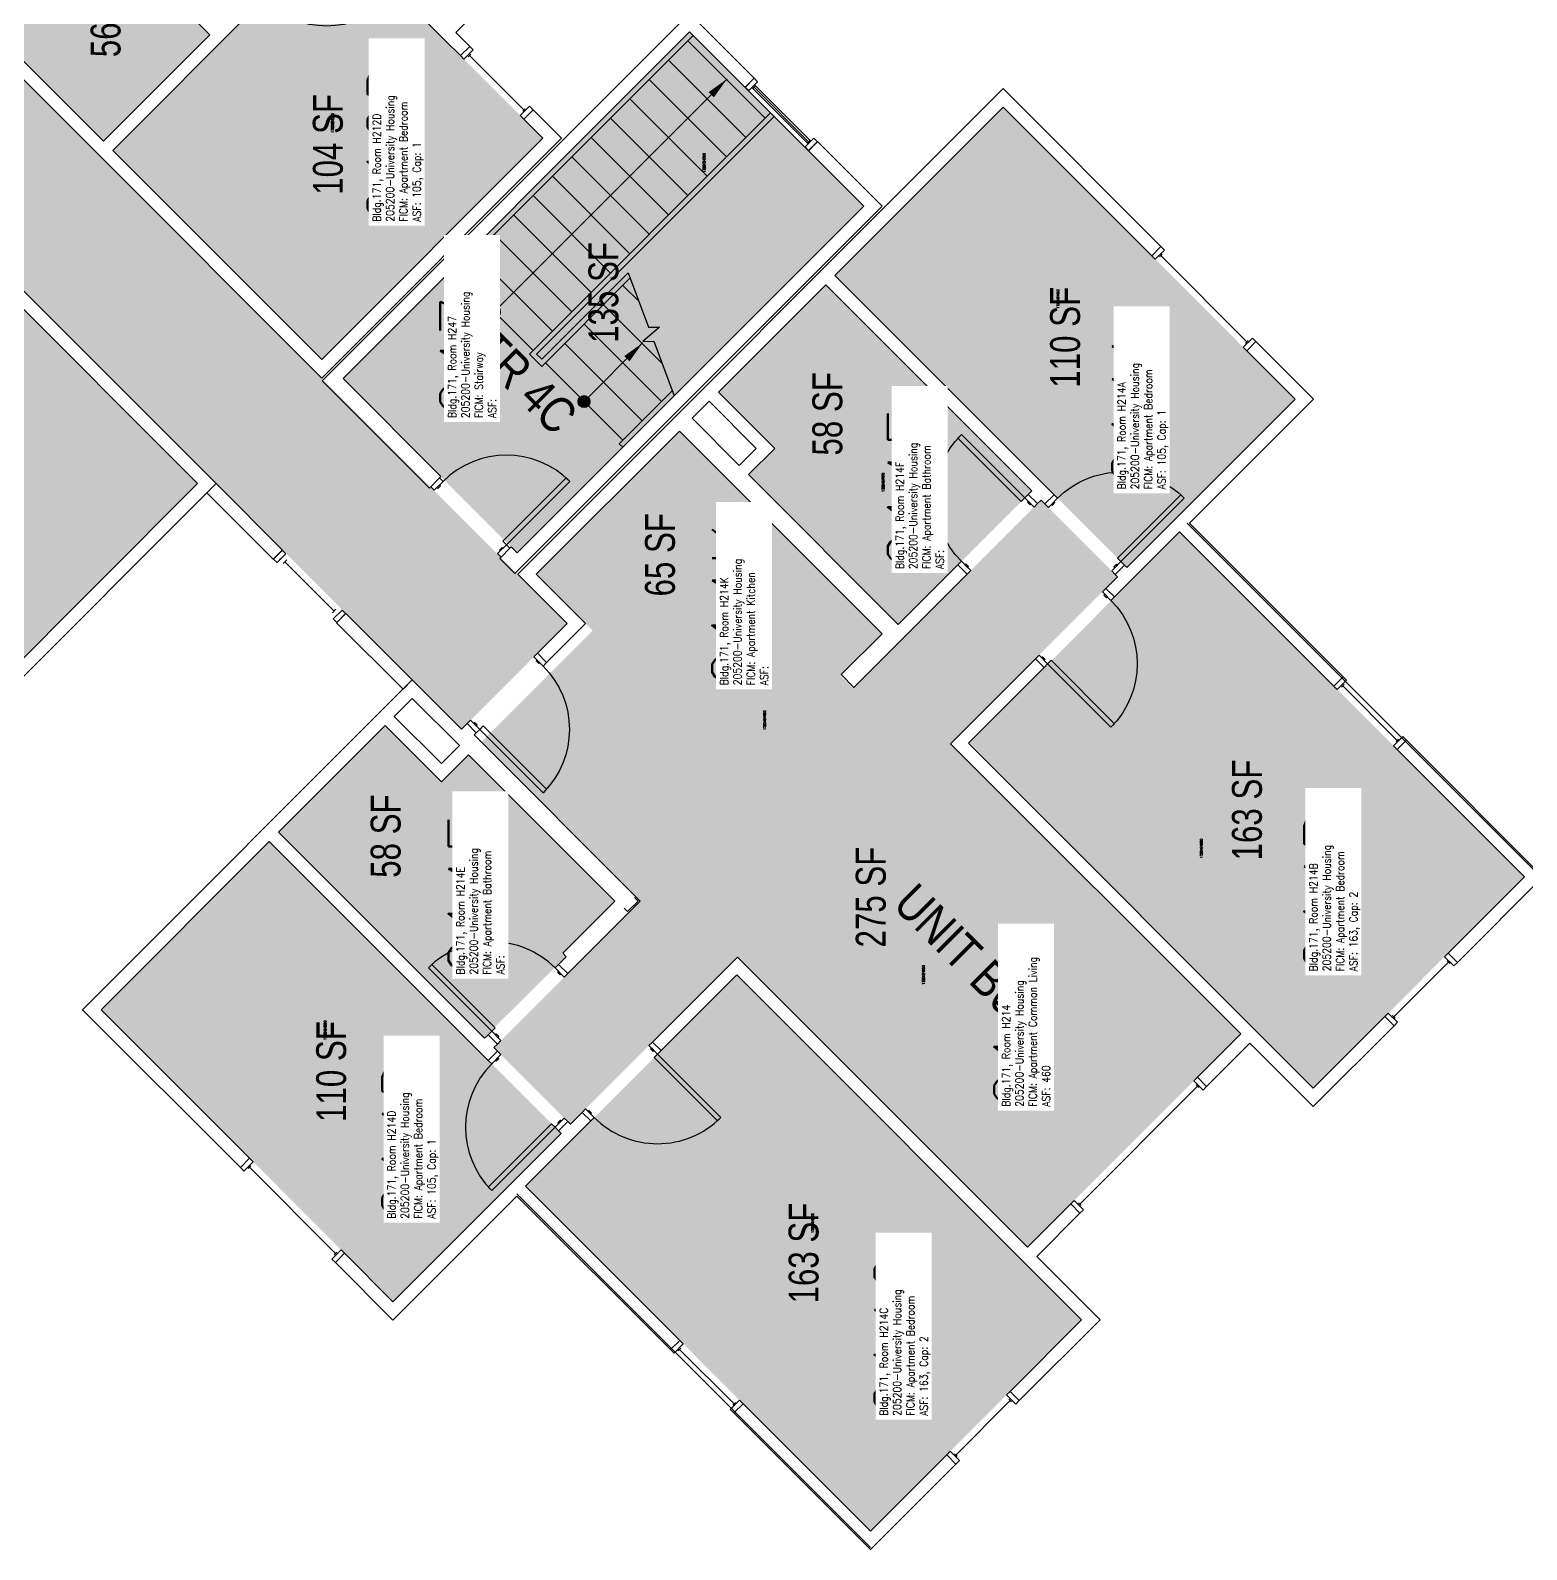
# Model space of a CAD drawing. Header units: inches. Extents: x -105 to 3698, y -798 to 1624.
# Drawn here: x 2158 to 2760, y -798 to -187 of the extents above; entities that cross this region are included whole.
import ezdxf
from ezdxf.enums import TextEntityAlignment as Align

# ---------------------------------------------------------------- set-up
doc = ezdxf.new("R2010")
doc.units = ezdxf.units.IN
doc.header["$LTSCALE"] = 96
doc.header["$MEASUREMENT"] = 0
for name, color, linetype in [('A-AREA-IDEN', 1, 'Continuous'), ('A-DOOR', 2, 'Continuous'), ('A-FLOR', 3, 'Continuous'), ('A-GLAZ', 1, 'Continuous'), ('A-IDEN-RNUM', 7, 'Continuous'), ('A-IDEN-SNUM', 4, 'Continuous'), ('A-IDEN-VNUM', 4, 'Continuous'), ('A-WALL', 5, 'Continuous'), ('AREA-TEXT', 3, 'Continuous'), ('Rooms-Category-Color', 7, 'Continuous'), ('Rooms-College-Color', 7, 'Continuous'), ('Rooms-Department-Color', 7, 'Continuous'), ('Rooms-Division-Color', 7, 'Continuous'), ('Rooms-Information', 7, 'Continuous')]:
    doc.layers.add(name, color=color, linetype=linetype)
doc.styles.add('AREA', font='arial.ttf', dxfattribs={"width": 0.75, "height": 12})
doc.styles.add('DIMS', font='ARIALN.TTF')
doc.styles.add('ROOMSNUMBER', font='txt.shx', dxfattribs={"height": 0.03})
doc.styles.add('ROOMVNUMBER', font='simplex.shx', dxfattribs={"width": 0.85})
doc.styles.get("Standard").update_dxf_attribs({"font": 'ARIALN.TTF'})
doc.dimstyles.new('NBA 2004', dxfattribs={"dimscale": 128, "dimtxt": 0.125, "dimasz": 0.09375, "dimexe": 0.125, "dimexo": 0.125, "dimgap": 0.0625, "dimtad": 1, "dimdec": 3, "dimzin": 3, "dimdsep": 46, "dimlunit": 4, "dimtxsty": 'DIMS', "dimblk": 'ARCHTICK', "dimcen": 0.09375, "dimdle": 0.125, "dimclrd": 256, "dimclre": 256, "dimclrt": 2, "dimadec": 0, "dimazin": 0, "dimtfac": 0.75, "dimtdec": 3, "dimtmove": 2, "dimatfit": 2, "dimfxl": 0.125, "dimfrac": 2, "dimtolj": 1, "dimtzin": 0, "dimlwd": -1, "dimlwe": -1, "dimarcsym": 0})

# ---------------------------------------------------------------- blocks, each defined once
blk = doc.blocks.new('_ArchTick')
at = {"color": 0, "linetype": 'ByBlock', "const_width": 0.15}
blk.add_lwpolyline([(-0.5, -0.5), (0.5, 0.5)], dxfattribs=at)

msp = doc.modelspace()

# ---------------------------------------------------------------- hatches: boundary and pattern name
at = {"layer": 'A-FLOR'}
h = msp.add_hatch(color=256, dxfattribs=at)
edge = h.paths.add_edge_path()
edge.add_line((2344.348712593479, -302.6791817514926), (2342.524314850456, -300.8547840084701))
edge.add_ellipse((2344.85072728434, -300.3527693176081), major_axis=(1.682886443343003, 1.682886443343003), ratio=0.999999999999759, start_angle=90.00000000000682, end_angle=147.177093442666, ccw=False)
edge.add_line((2343.167840840998, -298.6698828742657), (2346.533613727684, -302.0356557609505))
edge.add_ellipse((2344.85072728434, -300.3527693176081), major_axis=(-1.682886443342824, 1.682886443342824), ratio=0.9999999999999319, start_angle=122.82290655735221, end_angle=180.0000000000145, ccw=False)
edge = h.paths.add_edge_path()
edge.add_line((2342.524314850456, -300.8547840084701), (2344.348712593479, -302.6791817514926))
edge.add_ellipse((2344.85072728434, -300.3527693176081), major_axis=(-1.682886443342655, 1.682886443342655), ratio=0.9999999999999821, start_angle=57.177093442672685, end_angle=122.82290655735349, ccw=False)
edge = h.paths.add_edge_path()
edge.add_line((2344.85072728434, -300.3527693176081), (2343.167840840998, -298.6698828742657))
edge.add_ellipse((2344.85072728434, -300.3527693176081), major_axis=(1.682886443342881, 1.682886443342881), ratio=0.9999999999998309, start_angle=2.8990143619012088e-12, end_angle=90.00000000000682, ccw=False)
edge.add_line((2346.533613727683, -298.6698828742651), (2344.85072728434, -300.3527693176081))
edge = h.paths.add_edge_path()
edge.add_line((2346.533613727684, -302.0356557609505), (2344.850727284341, -300.352769317608))
edge.add_line((2344.850727284341, -300.352769317608), (2346.533613727683, -298.6698828742651))
edge.add_ellipse((2344.85072728434, -300.3527693176081), major_axis=(1.682886443342881, 1.682886443342881), ratio=0.9999999999999662, start_angle=270.0000000000145, end_angle=360.0000000000029, ccw=False)
h = msp.add_hatch(color=256, dxfattribs=at)
edge = h.paths.add_edge_path()
edge.add_line((2380.411155896889, -338.7416272637144), (2378.586758153866, -336.917229520692))
edge.add_ellipse((2380.91317058775, -336.4152148298299), major_axis=(-1.682886443342597, 1.682886443342597), ratio=0.9999999999998183, start_angle=6.821210263296962e-12, end_angle=57.17709344267843, ccw=False)
edge.add_line((2379.230284144408, -334.7323283864875), (2382.596057031093, -338.0981012731723))
edge.add_ellipse((2380.91317058775, -336.4152148298299), major_axis=(-1.682886443342597, 1.682886443342597), ratio=0.9999999999999408, start_angle=122.82290655734181, end_angle=180.0000000000068, ccw=False)
edge = h.paths.add_edge_path()
edge.add_line((2378.586758153866, -336.917229520692), (2380.411155896889, -338.7416272637144))
edge.add_ellipse((2380.91317058775, -336.4152148298299), major_axis=(-1.682886443342784, 1.682886443342784), ratio=0.9999999999999052, start_angle=57.17709344267621, end_angle=122.82290655734079, ccw=False)
edge = h.paths.add_edge_path()
edge.add_line((2380.91317058775, -336.4152148298299), (2379.230284144408, -334.7323283864875))
edge.add_ellipse((2380.91317058775, -336.4152148298299), major_axis=(1.682886443342625, 1.682886443342625), ratio=0.9999999999999832, start_angle=9.72022462519817e-12, end_angle=90.00000000000682, ccw=False)
edge.add_line((2382.596057031093, -334.732328386487), (2380.91317058775, -336.4152148298299))
edge = h.paths.add_edge_path()
edge.add_line((2382.596057031093, -338.0981012731723), (2380.91317058775, -336.4152148298299))
edge.add_line((2380.91317058775, -336.4152148298299), (2382.596057031093, -334.732328386487))
edge.add_ellipse((2380.91317058775, -336.4152148298299), major_axis=(1.682886443342625, 1.682886443342625), ratio=0.9999999999999828, start_angle=270.00000000000676, end_angle=360.00000000000966, ccw=False)
at = {"layer": 'Rooms-Category-Color', "true_color": 0xadadad}
for points in [[(2331.68086145446, -468.0384124963634), (2374.107268435825, -425.6120055149845), (2015.227520078231, -66.73225720880123), (2032.905189607887, -49.0545876791399), (1974.693250924057, 9.15735100467191), (1957.015581394396, -8.520318524994309), (1826.882083520784, 121.6131793486437), (1844.559753050445, 139.2908488783099), (1786.347814366615, 197.5027875621219), (1768.670144836959, 179.8251180324604), (1504.896258105536, 443.5990047638059), (1462.469851234382, 401.1725978926506), (1726.243737965747, 137.3987111612857), (1708.566068436087, 119.7210416316273), (1766.778007119909, 61.50910294780601), (1784.455676649573, 79.18677247746939), (1914.589174523192, -50.94672539616352), (1896.911504993526, -68.62439492582484), (1955.12344367734, -126.8363336096527), (1972.801113207001, -109.158664079996)], [(2423.33958014982, -187.9227907284634), (2493.343149718805, -257.9263630079384), (2354.043114815154, -397.2393447246222), (2284.039542491094, -327.2357751110539)]]:
    msp.add_hatch(color=253, dxfattribs=at).paths.add_polyline_path(points)
at = {"layer": 'Rooms-Category-Color', "true_color": 0x728ef3}
for points in [[(2187.784632036587, -231.8647479645819), (2230.564592298362, -189.0847877027849), (2206.522961738013, -165.0431571424482), (2218.013446932277, -153.5526719481771), (2162.052094196487, -97.59131921241658), (2107.781648740448, -151.8617646684851)], [(2275.465872903742, -319.5459888316899), (2364.384550637918, -230.6273110974679), (2280.415620371993, -146.6583808315876), (2191.496942637817, -235.5770585658105)], [(2549.394286890288, -218.1516285168134), (2481.777198700334, -285.7687122287821), (2569.815453346949, -373.8069668754592), (2599.068538268581, -403.0600517971138), (2666.685624219568, -335.4429658461731)], [(2225.614844830086, -369.3970169053111), (2136.69616709591, -458.3156946395341), (2052.727236829985, -374.3467643736542), (2141.645914564161, -285.4280866394308)], [(2434.929310740651, -332.6166046661469), (2478.051965270256, -289.493950136572), (2560.871847015763, -372.3138318821188), (2507.220119993213, -425.9655589046288), (2447.027655245671, -365.7730941570571), (2457.556727738614, -355.2440216641221)], [(2361.73289789012, -405.8000690008494), (2419.273712209178, -348.2592546817923), (2500.679380393276, -429.6649228658912), (2443.138566074218, -487.2057371849487)], [(2384.35606328732, -428.4232343980502), (2339.626728374525, -473.1525693108465), (2403.535755324076, -537.0615962604047), (2344.673946682868, -595.9234049016118), (2375.433091665433, -626.6825498841772), (2442.519847585597, -559.5957939640143), (2559.104078133729, -676.1800245121462), (2644.840775352597, -590.4433272932783), (2528.256544804465, -473.8590967451464), (2595.343300724629, -406.7723408249835), (2564.584155742064, -376.013195842419), (2489.012118503701, -451.5852330826715), (2483.885594340099, -446.4587089190691), (2443.138566074218, -487.2057371849487)], [(2620.268816581416, -388.7540646007187), (2535.943623439493, -473.6095878286133), (2674.008931951565, -612.1998074556795), (2758.861745693963, -527.3469937133)], [(2258.007390042895, -509.0722602254766), (2340.466844880621, -592.2510071056201), (2373.400052377812, -559.6025910362052), (2371.991993383769, -558.1822495739877), (2393.026909625622, -537.3292337385917), (2334.504457686639, -478.296291716136), (2323.52058094926, -489.1851848738322), (2300.991637044564, -466.4597214783569), (2256.929889254825, -510.1319767604734)], [(2254.442370677571, -513.1035447293239), (2186.825284726587, -580.7206306802611), (2304.116622055864, -698.0119680096243), (2371.733708006848, -630.3948820586861)], [(2442.267609485317, -566.7552716967753), (2357.41479574292, -651.6080854391512), (2496.007724855466, -790.2010145517329), (2580.860538597866, -705.3482008093558)]]:
    msp.add_hatch(color=171, dxfattribs=at).paths.add_polyline_path(points)
at = {"layer": 'Rooms-College-Color', "true_color": 0xadadad}
for points in [[(2331.68086145446, -468.0384124963634), (2374.107268435825, -425.6120055149845), (2015.227520078231, -66.73225720880123), (2032.905189607887, -49.0545876791399), (1974.693250924057, 9.15735100467191), (1957.015581394396, -8.520318524994309), (1826.882083520784, 121.6131793486437), (1844.559753050445, 139.2908488783099), (1786.347814366615, 197.5027875621219), (1768.670144836959, 179.8251180324604), (1504.896258105536, 443.5990047638059), (1462.469851234382, 401.1725978926506), (1726.243737965747, 137.3987111612857), (1708.566068436087, 119.7210416316273), (1766.778007119909, 61.50910294780601), (1784.455676649573, 79.18677247746939), (1914.589174523192, -50.94672539616352), (1896.911504993526, -68.62439492582484), (1955.12344367734, -126.8363336096527), (1972.801113207001, -109.158664079996)], [(2187.784632036587, -231.8647479645819), (2230.564592298362, -189.0847877027849), (2206.522961738013, -165.0431571424482), (2218.013446932277, -153.5526719481771), (2162.052094196487, -97.59131921241658), (2107.781648740448, -151.8617646684851)], [(2275.465872903742, -319.5459888316899), (2364.384550637918, -230.6273110974679), (2280.415620371993, -146.6583808315876), (2191.496942637817, -235.5770585658105)], [(2423.33958014982, -187.9227907284634), (2493.343149718805, -257.9263630079384), (2354.043114815154, -397.2393447246222), (2284.039542491094, -327.2357751110539)], [(2549.394286890288, -218.1516285168134), (2481.777198700334, -285.7687122287821), (2569.815453346949, -373.8069668754592), (2599.068538268581, -403.0600517971138), (2666.685624219568, -335.4429658461731)], [(2225.614844830086, -369.3970169053111), (2136.69616709591, -458.3156946395341), (2052.727236829985, -374.3467643736542), (2141.645914564161, -285.4280866394308)], [(2434.929310740651, -332.6166046661469), (2478.051965270256, -289.493950136572), (2560.871847015763, -372.3138318821188), (2507.220119993213, -425.9655589046288), (2447.027655245671, -365.7730941570571), (2457.556727738614, -355.2440216641221)], [(2361.73289789012, -405.8000690008494), (2419.273712209178, -348.2592546817923), (2500.679380393276, -429.6649228658912), (2443.138566074218, -487.2057371849487)], [(2384.35606328732, -428.4232343980502), (2339.626728374525, -473.1525693108465), (2403.535755324076, -537.0615962604047), (2344.673946682868, -595.9234049016118), (2375.433091665433, -626.6825498841772), (2442.519847585597, -559.5957939640143), (2559.104078133729, -676.1800245121462), (2644.840775352597, -590.4433272932783), (2528.256544804465, -473.8590967451464), (2595.343300724629, -406.7723408249835), (2564.584155742064, -376.013195842419), (2489.012118503701, -451.5852330826715), (2483.885594340099, -446.4587089190691), (2443.138566074218, -487.2057371849487)], [(2620.268816581416, -388.7540646007187), (2535.943623439493, -473.6095878286133), (2674.008931951565, -612.1998074556795), (2758.861745693963, -527.3469937133)], [(2258.007390042895, -509.0722602254766), (2340.466844880621, -592.2510071056201), (2373.400052377812, -559.6025910362052), (2371.991993383769, -558.1822495739877), (2393.026909625622, -537.3292337385917), (2334.504457686639, -478.296291716136), (2323.52058094926, -489.1851848738322), (2300.991637044564, -466.4597214783569), (2256.929889254825, -510.1319767604734)], [(2254.442370677571, -513.1035447293239), (2186.825284726587, -580.7206306802611), (2304.116622055864, -698.0119680096243), (2371.733708006848, -630.3948820586861)], [(2442.267609485317, -566.7552716967753), (2357.41479574292, -651.6080854391512), (2496.007724855466, -790.2010145517329), (2580.860538597866, -705.3482008093558)]]:
    msp.add_hatch(color=253, dxfattribs=at).paths.add_polyline_path(points)
at = {"layer": 'Rooms-Department-Color', "true_color": 0xacacac}
for points in [[(2331.68086145446, -468.0384124963634), (2374.107268435825, -425.6120055149845), (2015.227520078231, -66.73225720880123), (2032.905189607887, -49.0545876791399), (1974.693250924057, 9.15735100467191), (1957.015581394396, -8.520318524994309), (1826.882083520784, 121.6131793486437), (1844.559753050445, 139.2908488783099), (1786.347814366615, 197.5027875621219), (1768.670144836959, 179.8251180324604), (1504.896258105536, 443.5990047638059), (1462.469851234382, 401.1725978926506), (1726.243737965747, 137.3987111612857), (1708.566068436087, 119.7210416316273), (1766.778007119909, 61.50910294780601), (1784.455676649573, 79.18677247746939), (1914.589174523192, -50.94672539616352), (1896.911504993526, -68.62439492582484), (1955.12344367734, -126.8363336096527), (1972.801113207001, -109.158664079996)], [(2423.33958014982, -187.9227907284634), (2493.343149718805, -257.9263630079384), (2354.043114815154, -397.2393447246222), (2284.039542491094, -327.2357751110539)]]:
    msp.add_hatch(color=253, dxfattribs=at).paths.add_polyline_path(points)
at = {"layer": 'Rooms-Department-Color', "true_color": 0x604aed}
for points in [[(2187.784632036587, -231.8647479645819), (2230.564592298362, -189.0847877027849), (2206.522961738013, -165.0431571424482), (2218.013446932277, -153.5526719481771), (2162.052094196487, -97.59131921241658), (2107.781648740448, -151.8617646684851)], [(2275.465872903742, -319.5459888316899), (2364.384550637918, -230.6273110974679), (2280.415620371993, -146.6583808315876), (2191.496942637817, -235.5770585658105)], [(2549.394286890288, -218.1516285168134), (2481.777198700334, -285.7687122287821), (2569.815453346949, -373.8069668754592), (2599.068538268581, -403.0600517971138), (2666.685624219568, -335.4429658461731)], [(2225.614844830086, -369.3970169053111), (2136.69616709591, -458.3156946395341), (2052.727236829985, -374.3467643736542), (2141.645914564161, -285.4280866394308)], [(2434.929310740651, -332.6166046661469), (2478.051965270256, -289.493950136572), (2560.871847015763, -372.3138318821188), (2507.220119993213, -425.9655589046288), (2447.027655245671, -365.7730941570571), (2457.556727738614, -355.2440216641221)], [(2361.73289789012, -405.8000690008494), (2419.273712209178, -348.2592546817923), (2500.679380393276, -429.6649228658912), (2443.138566074218, -487.2057371849487)], [(2384.35606328732, -428.4232343980502), (2339.626728374525, -473.1525693108465), (2403.535755324076, -537.0615962604047), (2344.673946682868, -595.9234049016118), (2375.433091665433, -626.6825498841772), (2442.519847585597, -559.5957939640143), (2559.104078133729, -676.1800245121462), (2644.840775352597, -590.4433272932783), (2528.256544804465, -473.8590967451464), (2595.343300724629, -406.7723408249835), (2564.584155742064, -376.013195842419), (2489.012118503701, -451.5852330826715), (2483.885594340099, -446.4587089190691), (2443.138566074218, -487.2057371849487)], [(2620.268816581416, -388.7540646007187), (2535.943623439493, -473.6095878286133), (2674.008931951565, -612.1998074556795), (2758.861745693963, -527.3469937133)], [(2258.007390042895, -509.0722602254766), (2340.466844880621, -592.2510071056201), (2373.400052377812, -559.6025910362052), (2371.991993383769, -558.1822495739877), (2393.026909625622, -537.3292337385917), (2334.504457686639, -478.296291716136), (2323.52058094926, -489.1851848738322), (2300.991637044564, -466.4597214783569), (2256.929889254825, -510.1319767604734)], [(2254.442370677571, -513.1035447293239), (2186.825284726587, -580.7206306802611), (2304.116622055864, -698.0119680096243), (2371.733708006848, -630.3948820586861)], [(2442.267609485317, -566.7552716967753), (2357.41479574292, -651.6080854391512), (2496.007724855466, -790.2010145517329), (2580.860538597866, -705.3482008093558)]]:
    msp.add_hatch(color=173, dxfattribs=at).paths.add_polyline_path(points)
at = {"layer": 'Rooms-Division-Color', "true_color": 0xadadad}
for points in [[(2331.68086145446, -468.0384124963634), (2374.107268435825, -425.6120055149845), (2015.227520078231, -66.73225720880123), (2032.905189607887, -49.0545876791399), (1974.693250924057, 9.15735100467191), (1957.015581394396, -8.520318524994309), (1826.882083520784, 121.6131793486437), (1844.559753050445, 139.2908488783099), (1786.347814366615, 197.5027875621219), (1768.670144836959, 179.8251180324604), (1504.896258105536, 443.5990047638059), (1462.469851234382, 401.1725978926506), (1726.243737965747, 137.3987111612857), (1708.566068436087, 119.7210416316273), (1766.778007119909, 61.50910294780601), (1784.455676649573, 79.18677247746939), (1914.589174523192, -50.94672539616352), (1896.911504993526, -68.62439492582484), (1955.12344367734, -126.8363336096527), (1972.801113207001, -109.158664079996)], [(2423.33958014982, -187.9227907284634), (2493.343149718805, -257.9263630079384), (2354.043114815154, -397.2393447246222), (2284.039542491094, -327.2357751110539)]]:
    msp.add_hatch(color=253, dxfattribs=at).paths.add_polyline_path(points)
at = {"layer": 'Rooms-Division-Color', "true_color": 0x604aed}
for points in [[(2187.784632036587, -231.8647479645819), (2230.564592298362, -189.0847877027849), (2206.522961738013, -165.0431571424482), (2218.013446932277, -153.5526719481771), (2162.052094196487, -97.59131921241658), (2107.781648740448, -151.8617646684851)], [(2275.465872903742, -319.5459888316899), (2364.384550637918, -230.6273110974679), (2280.415620371993, -146.6583808315876), (2191.496942637817, -235.5770585658105)], [(2549.394286890288, -218.1516285168134), (2481.777198700334, -285.7687122287821), (2569.815453346949, -373.8069668754592), (2599.068538268581, -403.0600517971138), (2666.685624219568, -335.4429658461731)], [(2225.614844830086, -369.3970169053111), (2136.69616709591, -458.3156946395341), (2052.727236829985, -374.3467643736542), (2141.645914564161, -285.4280866394308)], [(2434.929310740651, -332.6166046661469), (2478.051965270256, -289.493950136572), (2560.871847015763, -372.3138318821188), (2507.220119993213, -425.9655589046288), (2447.027655245671, -365.7730941570571), (2457.556727738614, -355.2440216641221)], [(2361.73289789012, -405.8000690008494), (2419.273712209178, -348.2592546817923), (2500.679380393276, -429.6649228658912), (2443.138566074218, -487.2057371849487)], [(2384.35606328732, -428.4232343980502), (2339.626728374525, -473.1525693108465), (2403.535755324076, -537.0615962604047), (2344.673946682868, -595.9234049016118), (2375.433091665433, -626.6825498841772), (2442.519847585597, -559.5957939640143), (2559.104078133729, -676.1800245121462), (2644.840775352597, -590.4433272932783), (2528.256544804465, -473.8590967451464), (2595.343300724629, -406.7723408249835), (2564.584155742064, -376.013195842419), (2489.012118503701, -451.5852330826715), (2483.885594340099, -446.4587089190691), (2443.138566074218, -487.2057371849487)], [(2620.268816581416, -388.7540646007187), (2535.943623439493, -473.6095878286133), (2674.008931951565, -612.1998074556795), (2758.861745693963, -527.3469937133)], [(2258.007390042895, -509.0722602254766), (2340.466844880621, -592.2510071056201), (2373.400052377812, -559.6025910362052), (2371.991993383769, -558.1822495739877), (2393.026909625622, -537.3292337385917), (2334.504457686639, -478.296291716136), (2323.52058094926, -489.1851848738322), (2300.991637044564, -466.4597214783569), (2256.929889254825, -510.1319767604734)], [(2254.442370677571, -513.1035447293239), (2186.825284726587, -580.7206306802611), (2304.116622055864, -698.0119680096243), (2371.733708006848, -630.3948820586861)], [(2442.267609485317, -566.7552716967753), (2357.41479574292, -651.6080854391512), (2496.007724855466, -790.2010145517329), (2580.860538597866, -705.3482008093558)]]:
    msp.add_hatch(color=173, dxfattribs=at).paths.add_polyline_path(points)

# ---------------------------------------------------------------- linework, layer by layer
at = {"layer": 'A-DOOR'}
for points in [[(2558.043425181879, -375.1293070751613), (2556.629211619505, -376.5435206375341), (2531.173367496794, -351.0876765148143), (2532.587581059167, -349.6734629524415)], [(2320.720707510648, -372.0357180075847), (2319.306493920896, -370.6215044725908), (2322.84202775838, -367.0859704982101), (2324.256241348133, -368.5001840332041)], [(2321.781367661893, -370.9750578152705), (2322.134921059332, -371.328611199019), (2323.195581210577, -370.2679510067048), (2322.842027813139, -369.9143976229564)], [(2349.712085963673, -393.956027663095), (2348.297872373921, -392.5418141281011), (2373.753716003812, -367.0859695125606), (2375.167929593564, -368.5001830475545)], [(2561.755735783108, -378.841617676391), (2563.169949345481, -377.4274041140181), (2559.457638744252, -373.7150935127884), (2558.043425181879, -375.1293070751613)], [(2560.518298916031, -377.6041808093146), (2560.164745525438, -377.9577341999075), (2559.104085353659, -376.8970740281275), (2559.457638744252, -376.5435206375346)], [(2567.537582161517, -378.9666098053096), (2566.123368599144, -377.5523962429363), (2569.835679200374, -373.8400856417077), (2571.249892762747, -375.254299204081)], [(2568.775019028594, -377.7291729382334), (2569.128572419187, -378.0827263288268), (2570.189232590967, -377.0220661570472), (2569.835679200374, -376.6685127664539)], [(2596.705736885459, -400.7101433268008), (2595.291523323086, -399.2959297644275), (2620.747367445806, -373.8400856417159), (2622.161581008178, -375.2542992040892)], [(2346.176552126189, -397.4915616374756), (2347.590765715941, -398.9057751724696), (2351.126299553426, -395.3702411980889), (2349.712085963673, -393.956027663095)], [(2347.237212277434, -396.4309014451615), (2346.883658879996, -396.077348061413), (2347.944319031241, -395.0166878690987), (2348.29787242868, -395.3702412528473)], [(2536.299891660388, -404.2974617991024), (2534.885678098015, -405.7116753614753), (2531.173367496786, -401.9993647602455), (2532.587581059159, -400.5851511978726)], [(2535.062454793311, -403.060024932026), (2535.416008183905, -402.7064715414326), (2534.355348012125, -401.6458113696526), (2534.001794621532, -401.999364760246)], [(2592.993426284229, -404.4224539280294), (2594.407639846602, -405.8366674904025), (2598.119950447832, -402.1243568891739), (2596.705736885459, -400.7101433268008)], [(2594.230863151306, -403.1850170609532), (2593.877309760712, -402.8314636703599), (2594.937969932492, -401.7708034985803), (2595.291523323086, -402.1243568891737)], [(2589.241394983868, -412.8742484407596), (2590.655608546242, -411.4600348783868), (2594.102754104526, -414.9071804366718), (2592.688540542152, -416.3213939990446)], [(2590.213666808, -413.8465202648915), (2589.860113417406, -414.2000736554844), (2590.920773589186, -415.2607338272644), (2591.274326979779, -414.9071804366715)], [(2360.760633121591, -438.9456941883411), (2362.174846683964, -437.5314806259682), (2365.887157285193, -441.2437912271982), (2364.47294372282, -442.6580047895711)], [(2563.785550861148, -438.3300925634712), (2562.371337298775, -439.7443061258441), (2565.818482857059, -443.1914516841291), (2567.232696419433, -441.7772381217562)], [(2564.75782268528, -439.3023643876029), (2565.111376075873, -438.9488109970096), (2566.172036247653, -440.0094711687896), (2565.818482857059, -440.3630245593829)], [(2361.998069988667, -440.1831310554178), (2361.644516598074, -440.5366844460111), (2362.705176769854, -441.5973446177911), (2363.058730160447, -441.2437912271978)], [(2567.232696419433, -441.7772381217562), (2568.646909981806, -440.3630245593833), (2594.102754104517, -465.8188686821031), (2592.688540542144, -467.233082244476)], [(2335.304788998872, -464.4015383110529), (2333.890575436499, -465.8157518734258), (2337.602886037727, -469.5280624746558), (2339.017099600101, -468.1138489122829)], [(2336.542225865948, -465.6389751781296), (2336.895779256542, -465.2854217875363), (2337.956439428321, -466.3460819593163), (2337.602886037728, -466.6996353499096)], [(2339.017099600101, -468.1138489122829), (2340.431313162474, -466.6996353499101), (2365.887157285186, -492.1554794726298), (2364.472943722812, -493.5696930350027)], [(2343.790070372141, -589.38266188483), (2345.204283934514, -587.9684483224571), (2319.748439811803, -562.5126041997371), (2318.33422624943, -563.9268177621104)], [(2372.958225096089, -567.6391283633482), (2374.372438658463, -566.2249148009748), (2370.660128057234, -562.5126041997453), (2369.245914494861, -563.9268177621177)], [(2371.720788229013, -566.401691496271), (2371.36723483842, -566.7552448868644), (2370.30657466664, -565.6945847150844), (2370.660128057234, -565.341031324491)], [(2347.50238097337, -593.09497248606), (2346.088167410997, -594.5091860484329), (2342.375856809767, -590.7968754472029), (2343.790070372141, -589.38266188483)], [(2346.264944106294, -591.8575356189833), (2346.618497496887, -591.50398222839), (2345.557837325107, -590.44332205661), (2345.204283934514, -590.7968754472033)], [(2347.522529765799, -598.7719755279825), (2346.108316203427, -597.3577619656091), (2342.396005602196, -601.0700725668378), (2343.810219164569, -602.4842861292111)], [(2407.003780928089, -595.11186249648), (2408.417994490463, -593.6976489341071), (2411.865140048747, -597.1447944923918), (2410.450926486373, -598.5590080547652)], [(2407.976052752221, -596.0841343206118), (2407.622499361627, -596.4376877112047), (2408.683159533407, -597.4983478829847), (2409.036712924, -597.1447944923918)], [(2346.285092898723, -600.0094123950587), (2346.638646289316, -600.362965785652), (2345.577986117536, -601.4236259574316), (2345.224432726943, -601.0700725668382)], [(2410.450926486373, -598.5590080547652), (2409.036712924, -599.9732216171376), (2434.492557046711, -625.4290657398576), (2435.906770609085, -624.0148521774847)], [(2381.54793680537, -620.5677066191913), (2380.133723242996, -621.9819201815642), (2383.58086880128, -625.429065739849), (2384.995082363654, -624.0148521774761)], [(2382.520208629501, -621.5399784433228), (2382.873762020095, -621.1864250527294), (2383.934422191874, -622.2470852245094), (2383.580868801281, -622.6006386151028)], [(2369.266063287281, -627.9401302519311), (2367.851849724908, -626.5259166895578), (2342.396005602188, -651.9817608122696), (2343.810219164561, -653.395974374643)], [(2372.978373888511, -624.2278196507025), (2374.392587450884, -625.6420332130758), (2370.680276849654, -629.3543438143045), (2369.266063287281, -627.9401302519311)], [(2371.740937021435, -625.4652565177787), (2371.387383630841, -625.1117031271854), (2370.326723459061, -626.1723632989649), (2370.680276849655, -626.5259166895582)]]:
    msp.add_lwpolyline(points, close=True, dxfattribs=at)
at = {"layer": 'A-DOOR', "extrusion": (0, 0, -1)}
for centre, start, end in [((-2277.500097990925, -149.5609563709842), 224.9999999999908, 314.9999999999816), ((-2558.043425181879, -375.1293070751613), 315.0000000000092, 45), ((-2596.705736885459, -400.7101433268008), 45, 135.0000000000092), ((-2567.232696419433, -441.7772381217562), 135.0000000000092, 225), ((-2339.017099600101, -468.1138489122829), 135.0000000000092, 225)]:
    msp.add_arc(centre, 36, start, end, dxfattribs=at)
at = {"layer": 'A-DOOR'}
for centre, start, end in [((2349.712085963673, -393.956027663095), 45.00000110924622, 135.000001109237), ((2343.790070372141, -589.38266188483), 44.99999999999079, 135), ((2369.266063287281, -627.9401302519311), 135, 224.9999999999908), ((2410.450926486373, -598.5590080547652), 224.9999999999908, 315)]:
    msp.add_arc(centre, 36, start, end, dxfattribs=at)
at = {"layer": 'A-FLOR'}
for p, q in [((2424.75379382751, -189.3370044061521), (2423.339580265136, -187.9227908437792)), ((2327.880164535861, -286.2106336938798), (2424.75379382751, -189.3370044061521)), ((2453.745171587057, -222.5710233870705), (2422.632473214843, -191.4583250148674)), ((2445.966996994006, -230.3491979801238), (2414.854298621793, -199.2364996079206)), ((2438.188822400955, -238.1273725731771), (2407.076124028742, -207.0146742009739)), ((2445.613443295947, -210.1966547370185), (2471.069286925846, -235.6524993525506)), ((2430.410647807904, -245.9055471662303), (2399.297949435691, -214.7928487940272)), ((2358.992862908074, -317.3233320660828), (2455.866491766529, -220.4497032075975)), ((2361.82129003282, -317.3233320660825), (2457.280705746431, -221.8639176392509)), ((2422.632473214853, -253.6837217592836), (2391.51977484264, -222.5710233870804)), ((2414.854298621803, -261.4618963523368), (2383.74160024959, -230.3491979801337)), ((2344.850727628842, -300.3527696617363), (2405.661911066321, -239.541586224238)), ((2407.076124028752, -269.24007094539), (2375.963425656539, -238.1273725731869)), ((2399.297949435701, -277.0182455384433), (2368.185251063488, -245.9055471662402)), ((2391.51977484265, -284.7964201314966), (2360.407076470437, -253.6837217592935)), ((2383.741600249599, -292.5745947245498), (2352.628901877386, -261.4618963523467)), ((2375.963425656549, -300.3527693176031), (2344.850727284336, -269.2400709454)), ((2368.185251063498, -308.1309439106564), (2337.072552691285, -277.0182455384532)), ((2327.880164535861, -286.2106336938798), (2326.465950973488, -284.7964201315069)), ((2360.407076470447, -315.9091185037096), (2329.294378098234, -284.7964201315065)), ((2398.684979494618, -284.7022813410765), (2363.942609405879, -319.4446514298265)), ((2399.453737647917, -286.761950312523), (2363.94260936825, -322.2730785922022)), ((2396.469521335985, -289.7461666244565), (2403.00803526284, -296.2846805513095)), ((2388.691346742934, -297.5243412175097), (2412.317188787416, -321.1501832619842)), ((2380.913172149883, -305.302515810563), (2412.025870522096, -336.4152141827662)), ((2358.992862908074, -317.3233320660828), (2363.94260936825, -322.2730785922022)), ((2361.82129003282, -317.3233320660825), (2363.942609379266, -319.4446514564396)), ((2373.134997556832, -313.0806904036163), (2404.247695929046, -344.1933887758195)), ((2365.356822963782, -320.8588649966696), (2396.469521335995, -351.9715633688727)), ((2395.055307773622, -353.385776931246), (2416.393557470032, -332.0475272348293)), ((2395.055307773622, -353.385776931246), (2396.469521335995, -354.7999904936188))]:
    msp.add_line(p, q, dxfattribs=at)
msp.add_lwpolyline([(2398.684979494618, -284.7022813410765), (2406.857022205571, -306.5969470858712), (2411.242442622044, -306.5468456466906), (2404.587997909149, -312.2613933187944), (2408.973418325623, -312.2112918796141), (2417.163554379034, -334.1059576244088)], dxfattribs=at)
for centre in [(2344.85072728434, -300.3527693176081), (2380.91317058775, -336.4152148298299)]:
    msp.add_circle(centre, 2.379960832109027, dxfattribs=at)
at = {"layer": 'A-GLAZ'}
for p, q in [((2334.327789144962, -197.9059525342897), (2335.388449316741, -196.8452923625097)), ((2334.858119230851, -197.3756224483997), (2356.778429447638, -219.2959326651794)), ((2448.707035455082, -210.638596535151), (2449.767695647396, -209.5779363839051)), ((2449.237365551239, -210.108266459528), (2471.157675343652, -232.0285771006807)), ((2356.248099361748, -219.8262627510694), (2357.308759533527, -218.7656025792894)), ((2470.627345247495, -232.5589071763036), (2471.688005439809, -231.4982470250578)), ((2613.222405317354, -277.2196690837457), (2612.161745145574, -278.2803292555252)), ((2612.692075231464, -277.7499991696357), (2647.340307509599, -312.3982314477817)), ((2647.870637595489, -311.8679013618917), (2646.809977423709, -312.9285615336717)), ((2259.644356957916, -396.1657380208986), (2256.10882305084, -399.7012719256886)), ((2261.058570519831, -397.5799515837288), (2259.644356957916, -396.1657380208986)), ((2256.10882305084, -399.7012719256886), (2257.523036612756, -401.1154854885187)), ((2257.523036612756, -401.1154854885187), (2261.058570519831, -397.5799515837288)), ((2258.583696784879, -400.0548253170817), (2259.997910347709, -398.6406117551658)), ((2259.997910346795, -401.469038879912), (2261.412123909625, -400.0548253179959)), ((2260.70501712821, -400.761932098954), (2280.504006995034, -420.5609219785769)), ((2279.796900213618, -421.2680287595348), (2281.211113776449, -419.8538151976188)), ((2280.150453603412, -423.742902493802), (2283.685987510487, -420.207368589012)), ((2283.685987510487, -420.207368589012), (2285.100201072403, -421.6215821518423)), ((2281.564667165328, -425.1571160566322), (2280.150453603412, -423.742902493802)), ((2282.625327338365, -421.2680287604491), (2281.211113775535, -422.682242322365)), ((2285.100201072403, -421.6215821518423), (2281.564667165328, -425.1571160566322)), ((2686.38330591309, -450.0826259369935), (2685.32264574131, -451.1432861087731)), ((2685.8529758272, -450.6129560228831), (2707.77328604398, -472.5332662396697)), ((2708.30361612987, -472.0029361537802), (2707.24295595809, -473.0635963255597)), ((2727.749052612484, -561.09839058329), (2728.809712784263, -562.1590507550698)), ((2706.359072481587, -583.5490308859596), (2728.279382698374, -561.6287206691798)), ((2705.828742395697, -583.0187008000696), (2706.889402567477, -584.0793609718496)), ((2580.140512039774, -658.8559030823069), (2627.516666379281, -611.4797487428161)), ((2626.986336293391, -610.9494186569261), (2628.046996465171, -612.0100788287061)), ((2245.880432380709, -644.5616420202721), (2246.941092552489, -643.5009818484925)), ((2246.410762466599, -644.0313119343825), (2281.058994744734, -678.6795442125292)), ((2579.610181953884, -658.3255729964173), (2580.670842125664, -659.3862331681974)), ((2280.528664658845, -679.2098742984188), (2281.589324830625, -678.1492141266388)), ((2418.756314301572, -717.7096175484246), (2419.816974473352, -716.6489573766451)), ((2419.286644387463, -717.1792874625351), (2441.206954604242, -739.0995976793217)), ((2552.222719250532, -737.6853841169652), (2530.302409033745, -759.6056943337446)), ((2551.692389164642, -737.1550540310752), (2552.753049336422, -738.2157142028552)), ((2440.676624518352, -739.6299277652113), (2441.737284690132, -738.5692675934317)), ((2529.772078947855, -759.0753642478546), (2530.832739119635, -760.1360244196346))]:
    msp.add_line(p, q, dxfattribs=at)
for points in [[(2336.360721140873, -195.1659137571921), (2334.9465075785, -193.7517001948193), (2331.234196977271, -197.4640107960486), (2332.648410539644, -198.8782243584214)], [(2450.65157915468, -207.9869461433471), (2449.237365619686, -206.5727325535953), (2445.701831645306, -210.1082663910813), (2447.116045180301, -211.5224799808331)], [(2448.353482071333, -210.285043137713), (2449.414142263647, -209.2243829864672), (2472.041558823558, -231.8518004224958), (2470.980898631244, -232.9124605737416)], [(2358.988138138846, -217.7933307551583), (2360.402351701219, -219.2075443175312), (2356.69004109999, -222.9198549187605), (2355.275827537616, -221.5056413563876)], [(2473.278995714591, -230.6143635793757), (2474.693209249585, -232.0285771691275), (2471.157675275205, -235.5641110066135), (2469.743461740211, -234.1498974168617)], [(2610.482366540255, -279.2526010796566), (2609.068152977882, -277.8383875172833), (2612.780463579113, -274.1260769160547), (2614.194677141485, -275.540290478428)], [(2645.837705599577, -314.6079401389893), (2647.25191916195, -316.0221537013626), (2650.96422976318, -312.309843100134), (2649.550016200807, -310.8956295377607)], [(2683.643267135992, -452.115557932904), (2682.229053573619, -450.7013443705307), (2685.941364174849, -446.9890337693021), (2687.355577737222, -448.4032473316754)], [(2706.270684133958, -474.7429749308774), (2707.684897696331, -476.1571884932507), (2711.397208297561, -472.4448778920221), (2709.982994735187, -471.0306643296487)], [(2730.489091389582, -563.1313225792017), (2731.903304951955, -561.7171090168288), (2728.190994350726, -558.0047984155988), (2726.776780788353, -559.4190119779716)], [(2707.861674391608, -585.7587395771677), (2706.447460829235, -587.1729531395406), (2702.735150228006, -583.4606425383106), (2704.14936379038, -582.0464289759377)], [(2629.726375070489, -612.9823506528376), (2631.140588632862, -611.5681370904647), (2627.428278031633, -607.8558264892347), (2626.01406446926, -609.2700400516076)], [(2247.913364376621, -641.8216032431749), (2246.499150814248, -640.4073896808015), (2242.786840213018, -644.1197002820302), (2244.201053775391, -645.5339138444035)], [(2581.643113949795, -661.0656117735155), (2580.228900387423, -662.4798253358883), (2576.516589786193, -658.7675147346583), (2577.930803348567, -657.3533011722855)], [(2283.268703435942, -677.1769423025078), (2284.682916998316, -678.5911558648811), (2280.970606397086, -682.3034664661097), (2279.556392834713, -680.8892529037364)], [(2420.789246297485, -714.9695787713274), (2419.375032735112, -713.5553652089541), (2415.662722133882, -717.2676758101827), (2417.076935696255, -718.681889372556)], [(2443.41666329545, -737.5969957693007), (2444.830876857824, -739.0112093316741), (2441.118566256593, -742.7235199329027), (2439.704352694221, -741.3093063705294)], [(2554.43242794174, -739.1879860269871), (2555.846641504113, -737.7737724646142), (2552.134330902884, -734.0614618633842), (2550.720117340511, -735.4756754257571)], [(2531.805010943766, -761.8154030249532), (2530.390797381393, -763.2296165873256), (2526.678486780164, -759.5173059860961), (2528.092700342537, -758.1030924237227)]]:
    msp.add_lwpolyline(points, close=True, dxfattribs=at)
at = {"layer": 'A-WALL'}
for p, q in [((2184.514263073155, -236.0060535628073), (2015.227519977817, -66.71931046752383)), ((2429.791927797206, -87.77879455654653), (2329.382764868731, -188.1879574850518)), ((2107.781648640011, -151.8488179272303), (2187.784631936142, -231.8518012233358)), ((2325.22851252926, -191.4583263480401), (2280.415620271557, -146.6454340903512)), ((2230.564592197921, -189.0718409615428), (2206.522961637575, -165.0302104012039)), ((2248.77259181346, -178.2884625484585), (2191.496942537372, -235.5641118245645)), ((2275.73103863391, -328.1067110240911), (2423.339580221919, -180.4981694543654)), ((2423.339580221919, -180.4981694543655), (2449.325753969045, -206.4843442076582)), ((2187.784631936142, -231.8518012233358), (2230.564592197921, -189.0718409615428)), ((2423.33958014982, -187.9227907284634), (2284.039543385007, -327.2228274760223)), ((2329.382764868731, -188.1879574850518), (2334.9465075785, -193.7517001948193)), ((2445.613443295947, -210.1966547370185), (2423.33958014982, -187.9227907284634)), ((2331.234196977271, -197.4640107960486), (2325.22851252926, -191.4583263480401)), ((2334.9465075785, -193.7517001948193), (2331.234196977271, -197.4640107960486)), ((2449.325753969045, -206.4843442076582), (2445.613443295947, -210.1966547370185)), ((2549.381367113316, -210.7269804502384), (2354.308283853446, -405.800063710044)), ((2612.780463579113, -274.126076916054), (2549.381367113315, -210.7269804502375)), ((2356.69004109999, -222.9198549187605), (2360.402351701219, -219.2075443175312)), ((2360.402351701219, -219.2075443175312), (2371.809171739931, -230.6143643562394)), ((2481.764281162342, -285.768687603648), (2549.381367113314, -218.1516016526969)), ((2549.381367113314, -218.1516016526962), (2609.068152977883, -277.8383875172826)), ((2364.384550537472, -230.6143643562406), (2356.69004109999, -222.9198549187605)), ((2371.809171739931, -230.6143643562394), (2275.465872803289, -326.9576632929117)), ((2275.465872803287, -319.5330420904529), (2364.384550537472, -230.6143643562406)), ((2275.465872803288, -326.957663292912), (2184.514263073155, -236.0060535628073)), ((2191.496942537372, -235.5641118245647), (2275.465872803287, -319.5330420904531)), ((2471.069286925846, -235.6524993525506), (2474.781597598944, -231.9401888231903)), ((2493.343149718805, -257.9263630079384), (2471.069286925846, -235.6524993525506)), ((2474.781597598944, -231.9401888231903), (2500.767770885329, -257.9263631157417)), ((2500.767770885329, -257.9263631157417), (2353.159232304477, -405.5349016966405)), ((2354.043115709089, -397.2263970895681), (2493.34314975474, -257.9263630438733)), ((2609.068152977883, -277.8383875172826), (2612.780463579113, -274.126076916054)), ((2233.039465931987, -369.3840701641775), (2142.087856201878, -278.4324604340485)), ((2141.645914463636, -285.4151398982655), (2225.614844729529, -369.3840701641769)), ((2569.835679200374, -373.8400856417077), (2481.764281162342, -285.7686876036475)), ((2434.929316031513, -332.6036527344615), (2478.051970561111, -289.4809982048766)), ((2478.051970561112, -289.4809982048762), (2560.871852306625, -372.3008799504155)), ((2650.964229763181, -312.3098431001333), (2647.25191916195, -316.022153701362)), ((2647.25191916195, -316.022153701362), (2666.672704442618, -335.4429389820355)), ((2674.097325645077, -335.4429389820368), (2650.964229763181, -312.3098431001333)), ((2318.776163845273, -371.1518345687479), (2275.73103863391, -328.1067110240911)), ((2284.039543385007, -327.2228274760222), (2323.372357834003, -366.555640402053)), ((2457.556733029478, -355.2310697324344), (2434.929316031512, -332.6036527344613)), ((2666.672704442618, -335.4429389820355), (2620.09204517686, -382.0235982477782)), ((2624.246297516332, -385.2939671107658), (2674.097325645077, -335.4429389820368)), ((2424.400243538573, -343.1327252273984), (2431.217005430282, -336.3159633356902)), ((2431.217005430282, -336.31596333569), (2450.13211182702, -355.2310697324331)), ((2443.315349935311, -362.0478316241399), (2424.400243538573, -343.1327252273973)), ((2361.732905055906, -405.8000637100452), (2419.273719374969, -348.2592493909999)), ((2419.27371937497, -348.259249390999), (2500.679387559058, -429.6649175751083)), ((2450.13211182702, -355.2310697324331), (2443.315349935311, -362.0478316241399)), ((2447.02766053654, -365.7601422253699), (2457.556733029478, -355.2310697324347)), ((2507.220125284089, -425.9526069729347), (2447.02766053654, -365.7601422253699)), ((2136.696166995319, -465.727369100825), (2233.039465931987, -369.3840701641778)), ((2225.614844729528, -369.384070164177), (2136.69616699532, -458.3027478983662)), ((2233.039465873924, -369.3840702243547), (2229.327155271495, -373.0963808243841)), ((2259.732745305592, -396.077349673279), (2233.039465873924, -369.3840702243547)), ((2323.372357834003, -366.555640402053), (2318.776163845273, -371.1518345687479)), ((2229.327155271495, -373.0963808243841), (2256.020434703163, -399.7896602733085)), ((2560.871852306625, -372.3008799504159), (2559.457638744252, -373.7150935127884)), ((2559.457638744252, -373.7150935127884), (2563.169949345481, -377.4274041140181)), ((2563.169949345481, -377.4274041140181), (2564.584162907854, -376.0131905516457)), ((2564.584162907854, -376.0131905516455), (2566.123368599144, -377.5523962429363)), ((2566.123368599144, -377.5523962429363), (2569.835679200374, -373.8400856417077)), ((2620.09204517686, -382.023598247777), (2599.055618491645, -403.0600249329862)), ((2594.102754104526, -414.9071804366715), (2620.268821872156, -388.7411126690488)), ((2620.268821872156, -388.7411126690488), (2682.229053573619, -450.7013443705312)), ((2765.402488710673, -527.3340417816369), (2623.362414039846, -385.2939671107681)), ((2685.941364174849, -446.9890337693025), (2624.246297516332, -385.2939671107658)), ((2256.020434703163, -399.7896602733085), (2259.732745305592, -396.077349673279)), ((2347.060435640318, -399.4361052686266), (2351.656629629048, -394.8399111019319)), ((2351.656629629048, -394.8399111019319), (2354.043115709089, -397.2263970895681)), ((2353.159232304477, -405.5349016966405), (2347.060435640318, -399.4361052686266)), ((2531.173367496786, -401.9993647602453), (2507.220125284088, -425.9526069729352)), ((2534.885678098014, -405.7116753614762), (2531.173367496786, -401.9993647602453)), ((2598.119950447832, -402.1243568891739), (2594.407639846602, -405.8366674904025)), ((2599.055618491644, -403.0600249329866), (2598.119950447832, -402.1243568891739)), ((2354.308283853446, -405.800063710044), (2374.107273726667, -425.5990535832705)), ((2381.531894929127, -425.5990535832727), (2361.732905055906, -405.8000637100449)), ((2508.987892237051, -431.6094612224304), (2534.885678098014, -405.7116753614762)), ((2595.343307890415, -406.7723355342152), (2590.655608546242, -411.4600348783868)), ((2594.407639846602, -405.8366674904025), (2595.343307890414, -406.7723355342152)), ((2590.655608546242, -411.4600348783868), (2594.102754104526, -414.9071804366715)), ((2285.18858942008, -421.5331938042227), (2281.476278817651, -425.2455044042522)), ((2281.476278817651, -425.2455044042522), (2308.169560979813, -451.9387865836703)), ((2311.881871582243, -448.2264759836411), (2285.18858942008, -421.5331938042227)), ((2374.107273726666, -425.5990535832705), (2362.174846683964, -437.5314806259682)), ((2365.887157285193, -441.2437912271982), (2381.531894929125, -425.5990535832714)), ((2500.679387559058, -429.6649175751083), (2484.239154896471, -446.1051502376902)), ((2489.365679060072, -451.2316744012933), (2508.987892237997, -431.6094612233751)), ((2362.174846683964, -437.5314806259682), (2365.887157285193, -441.2437912271982)), ((2562.371337298775, -439.7443061258441), (2528.256551970243, -473.8590914543668)), ((2535.416008129756, -473.5939264114224), (2565.818482857059, -443.1914516841291)), ((2565.818482857059, -443.1914516841291), (2562.371337298775, -439.7443061258441)), ((2311.881876872068, -448.2264706914093), (2179.387743747222, -580.7206038162119)), ((2308.169560979813, -451.9387865836703), (2311.881871582243, -448.2264759836411)), ((2331.680866745288, -468.0254605646358), (2311.881876872068, -448.2264706914093)), ((2484.239154896471, -446.1051502376902), (2489.365679060072, -451.2316744012933)), ((2682.229053573619, -450.7013443705312), (2685.941364174849, -446.9890337693025)), ((2304.652868515954, -462.8801002499786), (2311.881876872067, -455.6510918938684)), ((2311.881876872067, -455.6510918938684), (2330.796983268803, -474.5661982906115)), ((2323.56797491269, -481.7952066467217), (2304.652868515954, -462.8801002499786)), ((2258.141761501882, -509.391207264036), (2300.940557914723, -466.5924108512072)), ((2300.940557914723, -466.5924108512072), (2323.567974912689, -489.2198278491803)), ((2333.890575436499, -465.8157518734258), (2331.680866745288, -468.0254605646358)), ((2337.602886037727, -469.5280624746558), (2333.890575436499, -465.8157518734258)), ((2336.802560016322, -470.3283884960608), (2337.602886037727, -469.5280624746558)), ((2330.796983268803, -474.5661982906115), (2323.56797491269, -481.7952066467217)), ((2403.53576248984, -537.0615909696073), (2336.802560016322, -470.3283884960608)), ((2528.256551970243, -473.8590914543668), (2644.840782518354, -590.4433220025196)), ((2674.008937242296, -612.1868555240123), (2535.416008129756, -473.5939264114224)), ((2711.397208297561, -472.4448778920221), (2707.684897696331, -476.1571884932507)), ((2766.286372187157, -527.3340417816364), (2711.397208297561, -472.4448778920221)), ((2323.567974912689, -489.2198278491803), (2334.504462977464, -478.2833397844095)), ((2334.504462977464, -478.2833397844095), (2393.282714162636, -537.0615909696048)), ((2707.684897696331, -476.1571884932507), (2758.861750984699, -527.334041781635)), ((2340.961643247394, -592.2110890095757), (2258.141761501882, -509.391207264036)), ((2186.812364949681, -580.7206038162137), (2254.429450900651, -513.1035178652646)), ((2254.429450900651, -513.1035178652646), (2342.396005602196, -601.0700725668378)), ((2758.861750984699, -527.3340417816355), (2728.190994350726, -558.0047984155985)), ((2731.903304951955, -561.7171090168285), (2766.286372187157, -527.3340417816369)), ((2393.282714162635, -537.0615909696057), (2372.338550647074, -558.0057544851597)), ((2379.144453415995, -561.4529000434443), (2403.53576248984, -537.0615909696073)), ((2402.651879013357, -537.0615909696071), (2398.414069218804, -541.2994007641582)), ((2401.237665450984, -535.6473774072331), (2402.651879013357, -537.0615909696071)), ((2398.414069218804, -541.2994007641582), (2396.999855656431, -539.8851872017849)), ((2373.752764209447, -559.4199680475328), (2370.660128057234, -562.5126041997453)), ((2372.338550647074, -558.0057544851597), (2373.752764209447, -559.4199680475328)), ((2374.372438658463, -566.2249148009748), (2379.144453415995, -561.4529000434443)), ((2442.532779818999, -559.5828636055824), (2408.417994490463, -593.6976489341075)), ((2559.117010367113, -676.1670941537334), (2442.532779818999, -559.5828636055824)), ((2728.190994350726, -558.0047984155985), (2731.903304951955, -561.7171090168285)), ((2370.660128057234, -562.5126041997453), (2374.372438658463, -566.2249148009748)), ((2411.865140048747, -597.1447944923923), (2442.267614776053, -566.7423197650962)), ((2442.267614776053, -566.7423197650962), (2580.860543888595, -705.3352488776834)), ((2179.387743747222, -580.7206038162119), (2242.786840213018, -644.1197002820302)), ((2246.499150814248, -640.4073896808015), (2186.812364949681, -580.7206038162137)), ((2702.735150228006, -583.4606425383106), (2674.008937242296, -612.1868555240123)), ((2706.447460829235, -587.1729531395406), (2702.735150228006, -583.4606425383106)), ((2342.375856809767, -590.7968754472029), (2340.961643247394, -592.2110890095753)), ((2346.088167410997, -594.5091860484324), (2342.375856809767, -590.7968754472029)), ((2644.840782518354, -590.4433220025196), (2627.428278031633, -607.8558264892347)), ((2674.008937242294, -619.6114767264705), (2706.447460829235, -587.1729531395406)), ((2342.396005602196, -601.0700725668378), (2346.108316203427, -597.3577619656091)), ((2344.673953848624, -595.9233996108057), (2346.088167410997, -594.5091860484324)), ((2346.108316203427, -597.3577619656091), (2344.673953848624, -595.9233996108057)), ((2408.417994490463, -593.6976489341075), (2411.865140048747, -597.1447944923923)), ((2631.140588632862, -611.5681370904647), (2648.553093119583, -594.1556326037496)), ((2648.553093119583, -594.1556326037496), (2674.008937242294, -619.6114767264705)), ((2627.428278031633, -607.8558264892347), (2631.140588632862, -611.5681370904647)), ((2380.133723242996, -621.9819201815642), (2375.433098831183, -626.6825445933757)), ((2383.58086880128, -625.4290657398494), (2380.133723242996, -621.9819201815642)), ((2357.414801033649, -651.5951335074717), (2383.58086880128, -625.4290657398494)), ((2374.392587450884, -625.6420332130758), (2370.680276849654, -629.3543438143045)), ((2375.433098831183, -626.6825445933757), (2374.392587450884, -625.6420332130758)), ((2371.720788229954, -630.3948551946044), (2350.684361544738, -651.4312818798132)), ((2370.680276849654, -629.3543438143045), (2371.720788229954, -630.3948551946044)), ((2242.786840213018, -644.1197002820302), (2246.499150814248, -640.4073896808015)), ((2350.684361544738, -651.4312818798137), (2304.103702278982, -698.0119411455546)), ((2419.375032735112, -713.5553652089541), (2357.414801033649, -651.5951335074717)), ((2304.103702278981, -705.4365623480132), (2353.967655475364, -655.572609151646)), ((2496.007730146191, -796.7288003460319), (2353.967655475368, -654.6887256751604)), ((2353.967655475364, -655.572609151646), (2415.662722133882, -717.2676758101827)), ((2576.516589786193, -658.7675147346583), (2559.117010367113, -676.1670941537334)), ((2580.228900387423, -662.4798253358883), (2576.516589786193, -658.7675147346583)), ((2562.829320968342, -679.8794047549634), (2580.228900387423, -662.4798253358883)), ((2284.682916998316, -678.5911558648811), (2280.970606397086, -682.3034664661097)), ((2280.970606397086, -682.3034664661097), (2304.103702278981, -705.4365623480132)), ((2304.103702278982, -698.0119411455546), (2284.682916998316, -678.5911558648811)), ((2588.285165091054, -705.3352488776843), (2562.829320968342, -679.8794047549634)), ((2580.860543888595, -705.335248877683), (2552.134330902884, -734.0614618633842)), ((2555.846641504113, -737.7737724646142), (2588.285165091054, -705.3352488776843)), ((2415.662722133882, -717.2676758101827), (2419.375032735112, -713.5553652089541)), ((2552.134330902884, -734.0614618633842), (2555.846641504113, -737.7737724646142)), ((2444.830876857824, -739.0112093316741), (2441.118566256593, -742.7235199329027)), ((2441.118566256593, -742.7235199329027), (2496.00773014619, -797.612683822517)), ((2496.007730146192, -790.1880626200584), (2444.830876857824, -739.0112093316741)), ((2526.678486780164, -759.5173059860956), (2496.007730146192, -790.1880626200584)), ((2530.390797381393, -763.2296165873256), (2526.678486780164, -759.5173059860956)), ((2496.00773014619, -797.612683822517), (2530.390797381393, -763.2296165873256))]:
    msp.add_line(p, q, dxfattribs=at)

# ---------------------------------------------------------------- texts
at = {"layer": 'A-AREA-IDEN'}
for s, p in [('STR 4C', (2348.334273086918, -329.9121506063331)), ('UNIT B6', (2526.860665752189, -561.4754124468897))]:
    msp.add_text(s, height=14.4, rotation=315, dxfattribs=at).set_placement(p, align=Align.CENTER)
at = {"layer": 'A-IDEN-RNUM', "style": 'ROOMSNUMBER', "width": 0.85}
for s, p in [('0212-D0', (2279.832476641376, -224.5282776310733)), ('0247-00', (2429.199295822368, -240.5635689603323)), ('0214-A0', (2571.377997091088, -295.2258334756434)), ('0214-F0', (2501.132230124468, -368.8890730096302)), ('0214-K0', (2453.541263992543, -464.4397865659121)), ('0214-B0', (2628.984620200534, -515.9244441209435)), ('0214-E0', (2338.009463588224, -526.1423967213677)), ('0214-00', (2517.315629566235, -566.7518218928626)), ('0214-D0', (2276.872781988442, -588.9864855813476)), ('0214-C0', (2472.809275265035, -666.5366612267671))]:
    msp.add_text(s, height=1, rotation=90, dxfattribs=at).set_placement(p, align=Align.MIDDLE_CENTER)
at = {"layer": 'A-IDEN-SNUM', "style": 'ROOMSNUMBER', "width": 0.85}
for s, p in [('1710H212D0', (2279.832476641376, -224.5282776310733)), ('1710H24700', (2429.199295822368, -240.5635689603323)), ('1710H214A0', (2571.377997091088, -295.2258334756434)), ('1710H214F0', (2501.132230124468, -368.8890730096302)), ('1710H214K0', (2453.541263992543, -464.4397865659121)), ('1710H214B0', (2628.984620200534, -515.9244441209435)), ('1710H214E0', (2338.009463588224, -526.1423967213677)), ('1710H21400', (2517.315629566235, -566.7518218928626)), ('1710H214D0', (2276.872781988442, -588.9864855813476)), ('1710H214C0', (2472.809275265035, -666.5366612267671))]:
    msp.add_text(s, height=1, rotation=90, dxfattribs=at).set_placement(p, align=Align.MIDDLE_CENTER)
at = {"layer": 'A-IDEN-VNUM', "style": 'ROOMVNUMBER', "width": 0.85}
for s, p in [('212D', (2305.075697583619, -232.3002685486717)), ('247', (2334.303062277564, -318.4875172930238)), ('214A', (2604.479808918319, -338.9422810669445)), ('214F', (2514.232115797467, -372.3306960754571)), ('214K', (2443.625114906667, -418.5400672656446)), ('214E', (2337.635838162627, -535.1868302667643)), ('214B', (2681.533546715709, -533.438764372672)), ('214', (2556.948964856507, -596.4825498818992)), ('214D', (2311.081165529702, -632.8470820288532)), ('214C', (2508.846794551622, -711.5364587975886))]:
    msp.add_text(s, height=22.5, rotation=90, dxfattribs=at).set_placement(p, align=Align.MIDDLE_CENTER)
at = {"layer": 'AREA-TEXT', "style": 'AREA', "width": 0.75}
for s, p in [('56 SF', (2188.606580389433, -181.3231075399339)), ('104 SF', (2277.940746637871, -233.1021848316391)), ('135 SF', (2388.691345083704, -292.581067957351)), ('110 SF', (2574.23141191213, -310.6058397047826)), ('58 SF', (2478.699486895416, -341.3500743744399)), ('65 SF', (2411.426175984591, -397.9525327762647)), ('163 SF', (2647.320044621709, -500.4998628172132)), ('58 SF', (2301.16450128673, -510.9832874696111)), ('275 SF', (2496.140965918602, -535.468942479312)), ('110 SF', (2279.279496363071, -605.5577563682368)), ('163 SF', (2469.137667170396, -678.4781431242542))]:
    msp.add_text(s, height=12, rotation=90, dxfattribs=at).set_placement(p, align=Align.MIDDLE_CENTER)

# ---------------------------------------------------------------- leaders
at = {"layer": 'A-FLOR'}
for points in [[(2438.406915346471, -206.7965819440778), (2344.850727628842, -300.3527696617363)], [(2404.46578807252, -312.8625973450524), (2380.91317058775, -336.4152148298299)]]:
    msp.add_leader(points, dimstyle='NBA 2004', override={"dimscale": 96, "dimasz": 0.09375, "dimgap": 0.0625, "dimtad": 0}, dxfattribs=at)

# ---------------------------------------------------------------- next in the draw order: texts
at = {"layer": 'Rooms-Information', "char_height": 3.214285714285714, "width": 72, "attachment_point": 7, "rotation": 90, "style": 'ROOMVNUMBER', "bg_fill": 3, "box_fill_scale": 1.5, "bg_fill_color": 256, "bg_fill_true_color": 13158600, "bg_fill_transparency": 0}
for s, insert in [('Bldg.171, Room H212D^M^J205200-University Housing^M^JFICM: Apartment Bedroom^M^JASF: 105, Cap: 1', (2316.325697583619, -264.1752685486717)), ('Bldg.171, Room H247^M^J205200-University Housing^M^JFICM: Stairway^M^JASF: ', (2345.553062277564, -343.0768030073095)), ('Bldg.171, Room H214A^M^J205200-University Housing^M^JFICM: Apartment Bedroom^M^JASF: 105, Cap: 1', (2615.729808918319, -371.7279953526588)), ('Bldg.171, Room H214F^M^J205200-University Housing^M^JFICM: Apartment Bathroom^M^JASF: ', (2525.482115797467, -403.7503389325999)), ('Bldg.171, Room H214K^M^J205200-University Housing^M^JFICM: Apartment Kitchen^M^JASF: ', (2454.875114906667, -450.4150672656446)), ('Bldg.171, Room H214E^M^J205200-University Housing^M^JFICM: Apartment Bathroom^M^JASF: ', (2348.885838162627, -566.6064731239072)), ('Bldg.171, Room H214B^M^J205200-University Housing^M^JFICM: Apartment Bedroom^M^JASF: 163, Cap: 2', (2692.783546715709, -565.313764372672)), ('Bldg.171, Room H214^M^J205200-University Housing^M^JFICM: Apartment Common Living^M^JASF: 460', (2568.198964856507, -619.7057641676136)), ('Bldg.171, Room H214D^M^J205200-University Housing^M^JFICM: Apartment Bedroom^M^JASF: 105, Cap: 1', (2322.331165529702, -664.7220820288532)), ('Bldg.171, Room H214C^M^J205200-University Housing^M^JFICM: Apartment Bedroom^M^JASF: 163, Cap: 2', (2520.096794551622, -743.8668159404457))]:
    msp.add_mtext(s, dxfattribs=dict(at, insert=insert))

doc.saveas('drawing.dxf')
